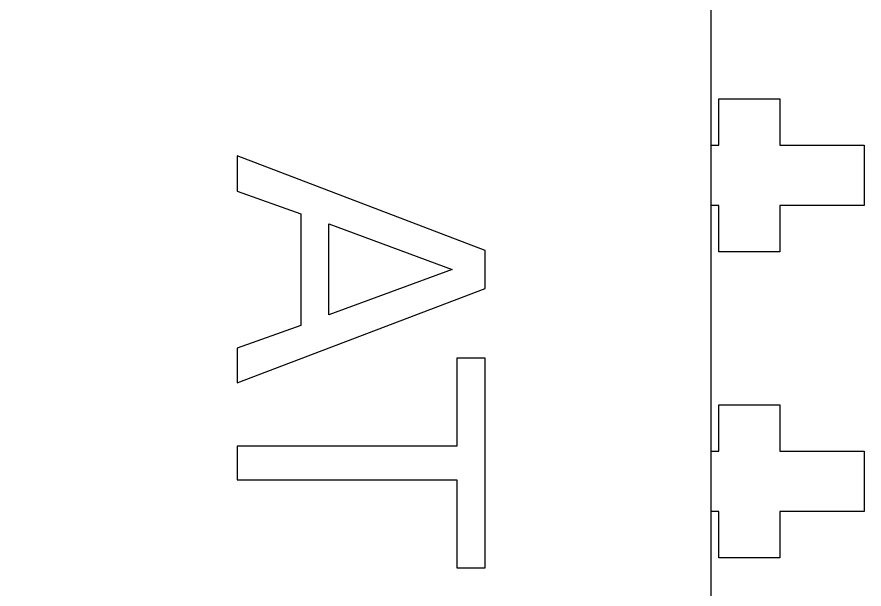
# Model space of a CAD drawing. Header units: centimetres. Extents: x -12.19 to -8.67, y -14.91 to -7.59.
# Drawn here: x -10.759 to -10.056, y -9.304 to -8.829 of the extents above; entities that cross this region are included whole.
import ezdxf

# ---------------------------------------------------------------- set-up
doc = ezdxf.new("R2010")
doc.units = ezdxf.units.CM
doc.header["$MEASUREMENT"] = 0
doc.layers.add('Layer 1', color=7, linetype='Continuous')

msp = doc.modelspace()

# ---------------------------------------------------------------- linework, layer by layer
at = {"layer": 'Layer 1', "color": 250, "lineweight": 25}
for points, knots in [([(-10.8175, -8.13542), (-10.8175, -8.13542), (-10.18251, -8.13542), (-10.18251, -8.13542), (-10.18251, -8.13542), (-10.18251, -8.13542), (-10.18251, -11.5644), (-10.18251, -11.5644), (-10.18251, -11.5644), (-10.18251, -11.5644), (-10.8175, -11.5644), (-10.8175, -11.5644), (-10.8175, -11.5644), (-10.8175, -11.5644), (-10.8175, -8.13542), (-10.8175, -8.13542)], [0, 0, 0, 0, 0.25, 0.25, 0.25, 0.25, 0.5, 0.5, 0.5, 0.5, 0.75, 0.75, 0.75, 0.75, 1, 1, 1, 1]), ([(-10.17615, -9.02442), (-10.17615, -9.02442), (-10.12535, -9.02442), (-10.12535, -9.02442), (-10.12535, -9.02442), (-10.12535, -9.02442), (-10.12535, -8.98592), (-10.12535, -8.98592), (-10.12535, -8.98592), (-10.12535, -8.98592), (-10.0555, -8.98592), (-10.0555, -8.98592), (-10.0555, -8.98592), (-10.0555, -8.98592), (-10.0555, -8.93592), (-10.0555, -8.93592), (-10.0555, -8.93592), (-10.0555, -8.93592), (-10.12535, -8.93592), (-10.12535, -8.93592), (-10.12535, -8.93592), (-10.12535, -8.93592), (-10.12535, -8.89742), (-10.12535, -8.89742), (-10.12535, -8.89742), (-10.12535, -8.89742), (-10.17615, -8.89742), (-10.17615, -8.89742), (-10.17615, -8.89742), (-10.17615, -8.89742), (-10.17615, -8.93592), (-10.17615, -8.93592), (-10.17615, -8.93592), (-10.17615, -8.93592), (-10.1825, -8.93592), (-10.1825, -8.93592), (-10.1825, -8.93592), (-10.1825, -8.93592), (-10.1825, -8.98592), (-10.1825, -8.98592), (-10.1825, -8.98592), (-10.1825, -8.98592), (-10.17615, -8.98592), (-10.17615, -8.98592), (-10.17615, -8.98592), (-10.17615, -8.98592), (-10.17615, -9.02442), (-10.17615, -9.02442)], [0, 0, 0, 0, 0.083333, 0.083333, 0.083333, 0.083333, 0.166667, 0.166667, 0.166667, 0.166667, 0.25, 0.25, 0.25, 0.25, 0.333333, 0.333333, 0.333333, 0.333333, 0.416667, 0.416667, 0.416667, 0.416667, 0.5, 0.5, 0.5, 0.5, 0.583333, 0.583333, 0.583333, 0.583333, 0.666667, 0.666667, 0.666667, 0.666667, 0.75, 0.75, 0.75, 0.75, 0.833333, 0.833333, 0.833333, 0.833333, 0.916667, 0.916667, 0.916667, 0.916667, 1, 1, 1, 1]), ([(-10.17615, -9.27842), (-10.17615, -9.27842), (-10.12535, -9.27842), (-10.12535, -9.27842), (-10.12535, -9.27842), (-10.12535, -9.27842), (-10.12535, -9.23992), (-10.12535, -9.23992), (-10.12535, -9.23992), (-10.12535, -9.23992), (-10.0555, -9.23992), (-10.0555, -9.23992), (-10.0555, -9.23992), (-10.0555, -9.23992), (-10.0555, -9.18992), (-10.0555, -9.18992), (-10.0555, -9.18992), (-10.0555, -9.18992), (-10.12535, -9.18992), (-10.12535, -9.18992), (-10.12535, -9.18992), (-10.12535, -9.18992), (-10.12535, -9.15142), (-10.12535, -9.15142), (-10.12535, -9.15142), (-10.12535, -9.15142), (-10.17615, -9.15142), (-10.17615, -9.15142), (-10.17615, -9.15142), (-10.17615, -9.15142), (-10.17615, -9.18992), (-10.17615, -9.18992), (-10.17615, -9.18992), (-10.17615, -9.18992), (-10.1825, -9.18992), (-10.1825, -9.18992), (-10.1825, -9.18992), (-10.1825, -9.18992), (-10.1825, -9.23992), (-10.1825, -9.23992), (-10.1825, -9.23992), (-10.1825, -9.23992), (-10.17615, -9.23992), (-10.17615, -9.23992), (-10.17615, -9.23992), (-10.17615, -9.23992), (-10.17615, -9.27842), (-10.17615, -9.27842)], [0, 0, 0, 0, 0.083333, 0.083333, 0.083333, 0.083333, 0.166667, 0.166667, 0.166667, 0.166667, 0.25, 0.25, 0.25, 0.25, 0.333333, 0.333333, 0.333333, 0.333333, 0.416667, 0.416667, 0.416667, 0.416667, 0.5, 0.5, 0.5, 0.5, 0.583333, 0.583333, 0.583333, 0.583333, 0.666667, 0.666667, 0.666667, 0.666667, 0.75, 0.75, 0.75, 0.75, 0.833333, 0.833333, 0.833333, 0.833333, 0.916667, 0.916667, 0.916667, 0.916667, 1, 1, 1, 1])]:
    msp.add_open_spline(points, degree=3, knots=knots, dxfattribs=at)
at = {"layer": 'Layer 1', "color": 250}
for points, knots in [([(-10.37007, -9.02319), (-10.37007, -9.02319), (-10.37007, -9.05475), (-10.37007, -9.05475), (-10.37007, -9.05475), (-10.37007, -9.05475), (-10.5758, -9.13316), (-10.5758, -9.13316), (-10.5758, -9.13316), (-10.5758, -9.13316), (-10.5758, -9.10423), (-10.5758, -9.10423), (-10.5758, -9.10423), (-10.5758, -9.10423), (-10.52303, -9.08546), (-10.52303, -9.08546), (-10.52303, -9.08546), (-10.52303, -9.08546), (-10.52303, -8.99276), (-10.52303, -8.99276), (-10.52303, -8.99276), (-10.52303, -8.99276), (-10.5758, -8.97399), (-10.5758, -8.97399), (-10.5758, -8.97399), (-10.5758, -8.97399), (-10.5758, -8.94464), (-10.5758, -8.94464), (-10.5758, -8.94464), (-10.5758, -8.94464), (-10.37007, -9.02319), (-10.37007, -9.02319)], [0, 0, 0, 0, 0.125, 0.125, 0.125, 0.125, 0.25, 0.25, 0.25, 0.25, 0.375, 0.375, 0.375, 0.375, 0.5, 0.5, 0.5, 0.5, 0.625, 0.625, 0.625, 0.625, 0.75, 0.75, 0.75, 0.75, 0.875, 0.875, 0.875, 0.875, 1, 1, 1, 1]), ([(-10.39749, -9.0389), (-10.39749, -9.0389), (-10.49989, -9.00113), (-10.49989, -9.00113), (-10.49989, -9.00113), (-10.49989, -9.00113), (-10.49989, -9.07681), (-10.49989, -9.07681), (-10.49989, -9.07681), (-10.49989, -9.07681), (-10.39749, -9.0389), (-10.39749, -9.0389)], [0, 0, 0, 0, 0.333333, 0.333333, 0.333333, 0.333333, 0.666667, 0.666667, 0.666667, 0.666667, 1, 1, 1, 1]), ([(-10.37007, -9.11274), (-10.37007, -9.11274), (-10.37007, -9.28682), (-10.37007, -9.28682), (-10.37007, -9.28682), (-10.37007, -9.28682), (-10.39349, -9.28682), (-10.39349, -9.28682), (-10.39349, -9.28682), (-10.39349, -9.28682), (-10.39349, -9.21377), (-10.39349, -9.21377), (-10.39349, -9.21377), (-10.39349, -9.21377), (-10.5758, -9.21377), (-10.5758, -9.21377), (-10.5758, -9.21377), (-10.5758, -9.21377), (-10.5758, -9.18579), (-10.5758, -9.18579), (-10.5758, -9.18579), (-10.5758, -9.18579), (-10.39349, -9.18579), (-10.39349, -9.18579), (-10.39349, -9.18579), (-10.39349, -9.18579), (-10.39349, -9.11274), (-10.39349, -9.11274), (-10.39349, -9.11274), (-10.39349, -9.11274), (-10.37007, -9.11274), (-10.37007, -9.11274)], [0, 0, 0, 0, 0.125, 0.125, 0.125, 0.125, 0.25, 0.25, 0.25, 0.25, 0.375, 0.375, 0.375, 0.375, 0.5, 0.5, 0.5, 0.5, 0.625, 0.625, 0.625, 0.625, 0.75, 0.75, 0.75, 0.75, 0.875, 0.875, 0.875, 0.875, 1, 1, 1, 1])]:
    msp.add_open_spline(points, degree=3, knots=knots, dxfattribs=at)

doc.saveas('drawing.dxf')
